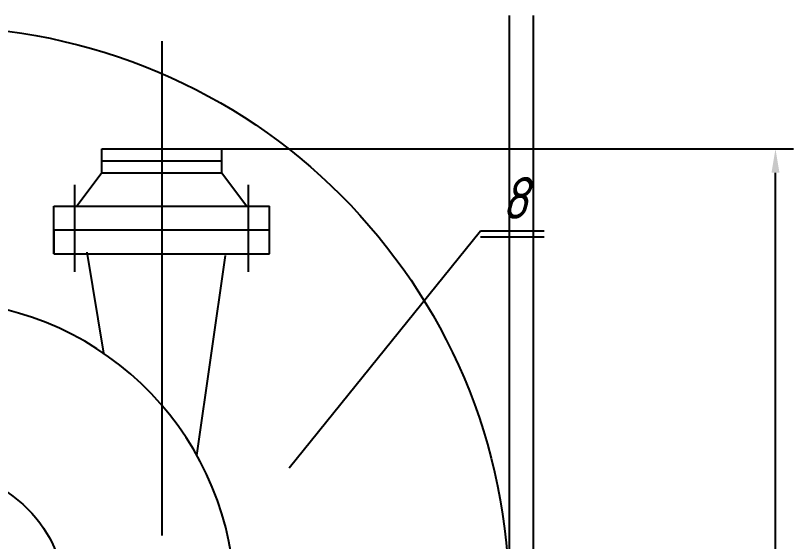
# Model space of a CAD drawing. Extents: x 973 to 2730, y 39 to 1746.
# Drawn here: x 2338.1 to 2467.9, y 1658.5 to 1746.2 of the extents above; entities that cross this region are included whole.
import ezdxf
from ezdxf.enums import TextEntityAlignment as Align

# ---------------------------------------------------------------- set-up
doc = ezdxf.new("R2010")
doc.units = 0
doc.header["$LTSCALE"] = 0.5
doc.header["$MEASUREMENT"] = 0
doc.layers.get('0').update_dxf_attribs({"linetype": 'CONTINUOUS'})
doc.layers.get('DEFPOINTS').update_dxf_attribs({"linetype": 'CONTINUOUS'})
doc.styles.add('ROMANC', font='romanc', dxfattribs={"width": 0.8, "oblique": 15, "height": 3.5})
doc.dimstyles.get("Standard").update_dxf_attribs({"dimtxt": 0.18, "dimasz": 0.18, "dimexe": 0.18, "dimexo": 0.0625, "dimgap": 0.09, "dimtad": 0, "dimtih": 1, "dimtoh": 1, "dimdec": 4, "dimzin": 0, "dimdsep": 46, "dimtxsty": 'Standard', "dimcen": 0.09, "dimadec": 0, "dimazin": 0, "dimtfac": 1, "dimtdec": 4, "dimtofl": 0, "dimtmove": 0, "dimatfit": 3, "dimfxl": 0, "dimtolj": 1, "dimtzin": 0, "dimarcsym": 0})

# ---------------------------------------------------------------- blocks, each defined once
blk = doc.blocks.new('*D32')
at = {"color": 0, "linetype": 'ByBlock'}
for p, q in [((1636.68, 1235.82), (1732.12, 1235.82)), ((1729.12, 1047.22), (1729.12, 1231.82)), ((1661.68, 1043.22), (1732.12, 1043.22))]:
    blk.add_line(p, q, dxfattribs=at)
for points in [[(1728.45, 1231.82), (1729.79, 1231.82), (1729.12, 1235.82)], [(1728.45, 1047.22), (1729.79, 1047.22), (1729.12, 1043.22)]]:
    blk.add_solid(points, dxfattribs=at)
at = {"layer": 'DEFPOINTS', "color": 0, "linetype": 'ByBlock'}
for p in [(1636.68, 1235.82), (1729.12, 1235.82), (1661.68, 1043.22)]:
    blk.add_point(p, dxfattribs=at)
at = {"color": 0, "linetype": 'ByBlock', "style": 'ROMANC', "oblique": 15, "width": 0.8}
blk.add_text('963', height=3.5, rotation=90, dxfattribs=at).set_placement((1725.62, 1139.52), align=Align.MIDDLE_CENTER)

msp = doc.modelspace()

# ---------------------------------------------------------------- linework, layer by layer
at = {"linetype": 'Continuous'}
for p, q in [((2420.47, 1746.23), (2420.47, 1524.09)), ((2424.47, 1746.23), (2424.47, 1524.09)), ((2362.47, 1723.98), (2362.47, 1659.43))]:
    msp.add_line(p, q, dxfattribs=at)
for p, q in [((2362.47, 1741.96), (2362.47, 1667.2)), ((2352.47, 1723.98), (2372.47, 1723.98)), ((2352.47, 1719.98), (2352.47, 1723.98)), ((2372.47, 1719.98), (2372.47, 1723.98)), ((2352.47, 1721.98), (2372.47, 1721.98)), ((2352.47, 1719.98), (2348.35, 1714.46)), ((2352.47, 1719.98), (2372.47, 1719.98)), ((2372.47, 1719.98), (2376.59, 1714.46)), ((2344.47, 1714.44), (2380.47, 1714.44)), ((2344.47, 1710.44), (2380.47, 1710.44)), ((2344.47, 1710.44), (2344.47, 1706.44)), ((2383.71, 1670.76), (2415.65, 1710.28)), ((2415.65, 1710.28), (2426.3, 1710.28)), ((2415.65, 1709.28), (2426.3, 1709.28)), ((2344.47, 1706.44), (2380.47, 1706.44)), ((2349.95, 1706.74), (2352.72812, 1689.88329)), ((2368.34537, 1672.79303), (2373.13, 1706.2))]:
    msp.add_line(p, q)
at = {"color": 0, "linetype": 'ByBlock'}
for p, q in [((2347.97, 1703.46), (2347.97, 1718)), ((2376.97, 1703.46), (2376.97, 1718)), ((2344.47, 1706.44), (2344.47, 1714.44)), ((2380.47, 1706.44), (2380.47, 1714.44))]:
    msp.add_line(p, q, dxfattribs=at)
for radius in [96, 22]:
    msp.add_circle((2324.47, 1648.38), radius)
msp.add_arc((2324.47, 1648.38), 50.21, 180, 169.5646116)

# ---------------------------------------------------------------- texts
at = {"style": 'ROMANC', "oblique": 15, "width": 0.8}
msp.add_text('8', height=7, dxfattribs=at).set_placement((2419.15, 1712.28))

# ---------------------------------------------------------------- dimensions: what is measured, and where the dimension line sits
dim = msp.add_linear_dim(base=(2464.91, 1723.98), p1=(2397.47, 1531.38), p2=(2372.47, 1723.98), angle=90, text='963', dimstyle='Standard')
dim.commit()
dim.dimension.update_dxf_attribs({"geometry": '*D32', "text_midpoint": (2461.41, 1627.68), "insert": (735.79, 488.16)})

doc.saveas('drawing.dxf')
